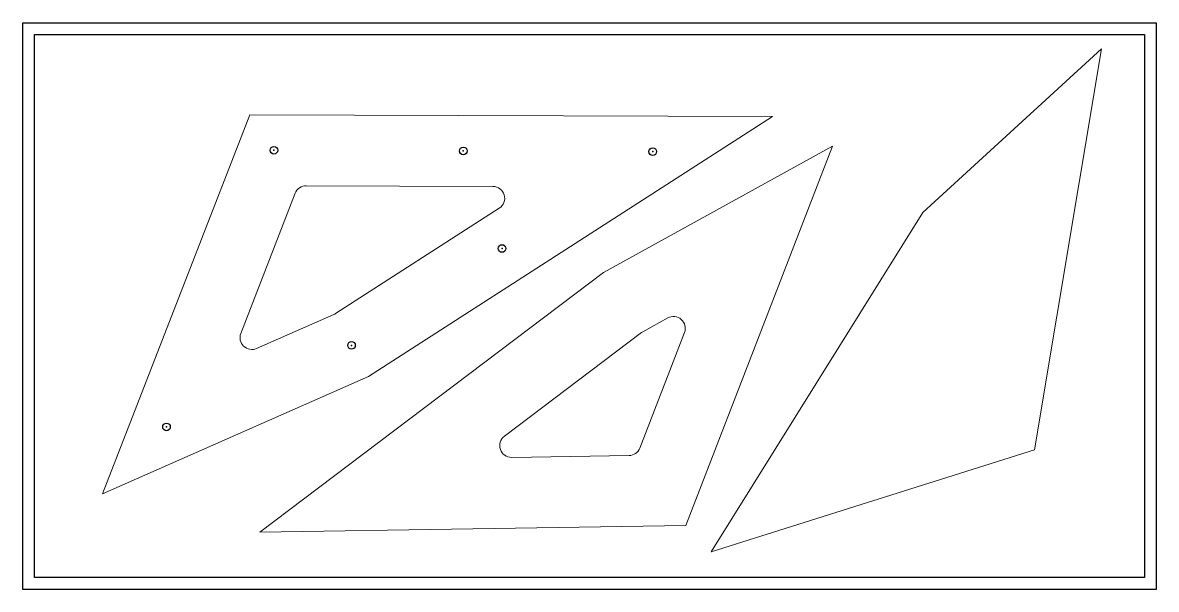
# Model space of a CAD drawing. Header units: inches. Extents: x 89.1 to 185.1, y 25.9 to 73.9.
import ezdxf

# ---------------------------------------------------------------- set-up
doc = ezdxf.new("R2010")
doc.units = ezdxf.units.IN
doc.header["$MEASUREMENT"] = 0
doc.header["$PDMODE"] = 32
doc.header["$PDSIZE"] = 0.645
doc.layers.add('drill', color=130, linetype='Continuous')
doc.layers.add('layout', color=10, linetype='Continuous')

msp = doc.modelspace()

# ---------------------------------------------------------------- linework, layer by layer
at = {"color": 7, "linetype": 'Continuous', "lineweight": 15}
for points in [[(174.827, 37.719), (180.494, 71.69), (165.387, 57.832), (147.459, 29.075)], [(118.419, 43.917), (152.649, 65.938), (108.37, 66.102), (95.908, 33.995)], [(145.309, 31.305), (157.716, 63.432), (138.33, 52.738), (109.233, 30.748)]]:
    msp.add_lwpolyline(points, close=True, dxfattribs=at)
msp.add_lwpolyline([(107.617, 47.579, 0.668179), (108.952, 46.302), (115.496, 49.186, 0.039136), (115.634, 49.26), (129.506, 58.184, 0.746975), (128.969, 60.025), (113.158, 60.084, 0.310508), (112.222, 59.446)], format="xyb", close=True, dxfattribs=at)
msp.add_lwpolyline([(141.548, 47.648), (129.939, 38.875, 0.72524), (130.557, 37.078), (140.495, 37.231, 0.305731), (141.413, 37.871), (145.19, 47.653, 0.700208), (143.774, 48.889), (141.668, 47.726, 0.035775), (141.548, 47.648)], format="xyb", dxfattribs=at)
at = {"layer": 'drill'}
for p in [(110.42, 63.094), (126.46, 63.035), (142.499, 62.975), (129.746, 54.771), (116.993, 46.568), (101.326, 39.662)]:
    msp.add_point(p, dxfattribs=at)
at = {"layer": 'layout'}
for points in [[(89.146, 73.9), (185.146, 73.9), (185.146, 25.9), (89.146, 25.9)], [(90.146, 72.9), (184.146, 72.9), (184.146, 26.9), (90.146, 26.9)]]:
    msp.add_lwpolyline(points, close=True, dxfattribs=at)

doc.saveas('drawing.dxf')
